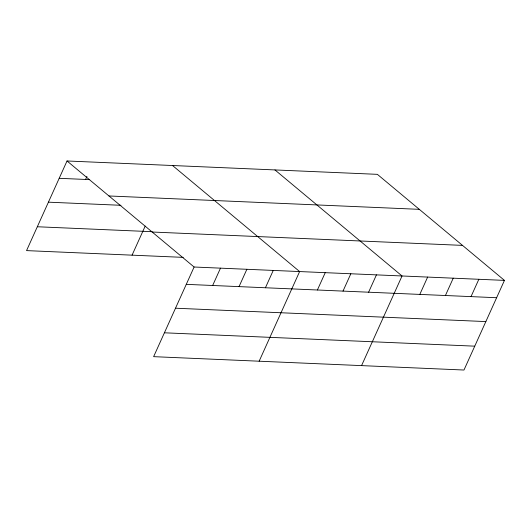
<?xml version="1.0" encoding="UTF-8"?>
<svg xmlns="http://www.w3.org/2000/svg" width="531" height="531" viewBox="0 0 531 531"><rect width="100%" height="100%" fill="white"/><g stroke="black" fill="none" stroke-linecap="round" stroke-linejoin="round"><path stroke-width="0.8" d="M504.45 280.388L194.107 267.013L153.632 356.659L463.975 370.027L504.45 280.388L377.368 174.341L67.025 160.973L26.55 250.612L183.275 257.369M85.577 179.445L86.938 176.431M132.066 255.159L145.195 226.087M212.659 285.492L220.484 268.155M239.036 286.627L246.869 269.29M265.42 287.762L273.246 270.425M259.148 361.199L299.623 271.56L172.542 165.519M317.399 289.999L325.231 272.662M343.006 291.101L350.832 273.77M368.607 292.209L376.433 274.872M361.565 365.613L402.04 275.974L274.952 169.933M419.815 294.413L427.641 277.076M445.416 295.515L453.242 278.178M471.017 296.617L478.849 279.279M59.193 178.31L89.699 179.624M108.961 195.966L419.304 209.34M48.421 202.172L120.968 205.298M37.323 226.757L151.926 231.689M152.171 232.02L462.514 245.388M186.281 284.35L496.624 297.718M175.509 308.212L485.852 321.58M164.411 332.798L474.747 346.166M67.025 160.973L194.107 267.013"/></g></svg>
